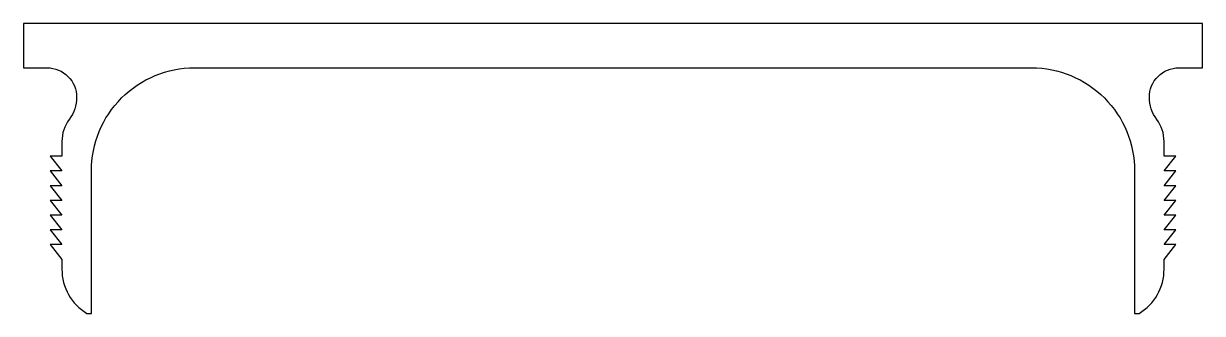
# Model space of a CAD drawing. Header units: millimetres. Extents: x 0 to 80, y 0 to 19.7.
import ezdxf

# ---------------------------------------------------------------- set-up
doc = ezdxf.new("R2010")
doc.units = ezdxf.units.MM
doc.layers.add('CIECIE', color=7, linetype='Continuous')

msp = doc.modelspace()

# ---------------------------------------------------------------- linework, layer by layer
at = {"layer": 'CIECIE'}
msp.add_lwpolyline([(0, 19.67), (0, 16.67), (1.6, 16.67, -0.414214), (3.6, 14.67, -0.162278), (3.1, 13.17, 0.162278), (2.6, 11.67), (2.6, 10.67), (1.8, 10.67), (2.6, 9.67), (1.8, 9.67), (2.6, 8.67), (1.8, 8.67), (2.6, 7.67), (1.8, 7.67), (2.6, 6.67), (1.8, 6.67), (2.6, 5.67), (1.8, 5.67), (2.6, 4.67), (1.8, 4.67), (2.6, 3.67), (2.6, 3, 0.26364), (4.3, 0), (4.6, 0), (4.6, 9.67, -0.414214), (11.6, 16.67), (68.4, 16.67, -0.414214), (75.4, 9.67), (75.4, 0), (75.7, 0, 0.26364), (77.4, 3), (77.4, 3.67), (78.2, 4.67), (77.4, 4.67), (78.2, 5.67), (77.4, 5.67), (78.2, 6.67), (77.4, 6.67), (78.2, 7.67), (77.4, 7.67), (78.2, 8.67), (77.4, 8.67), (78.2, 9.67), (77.4, 9.67), (78.2, 10.67), (77.4, 10.67), (77.4, 11.67, 0.162278), (76.9, 13.17, -0.162278), (76.4, 14.67, -0.414214), (78.4, 16.67), (80, 16.67), (80, 19.67)], format="xyb", close=True, dxfattribs=at)

doc.saveas('drawing.dxf')
